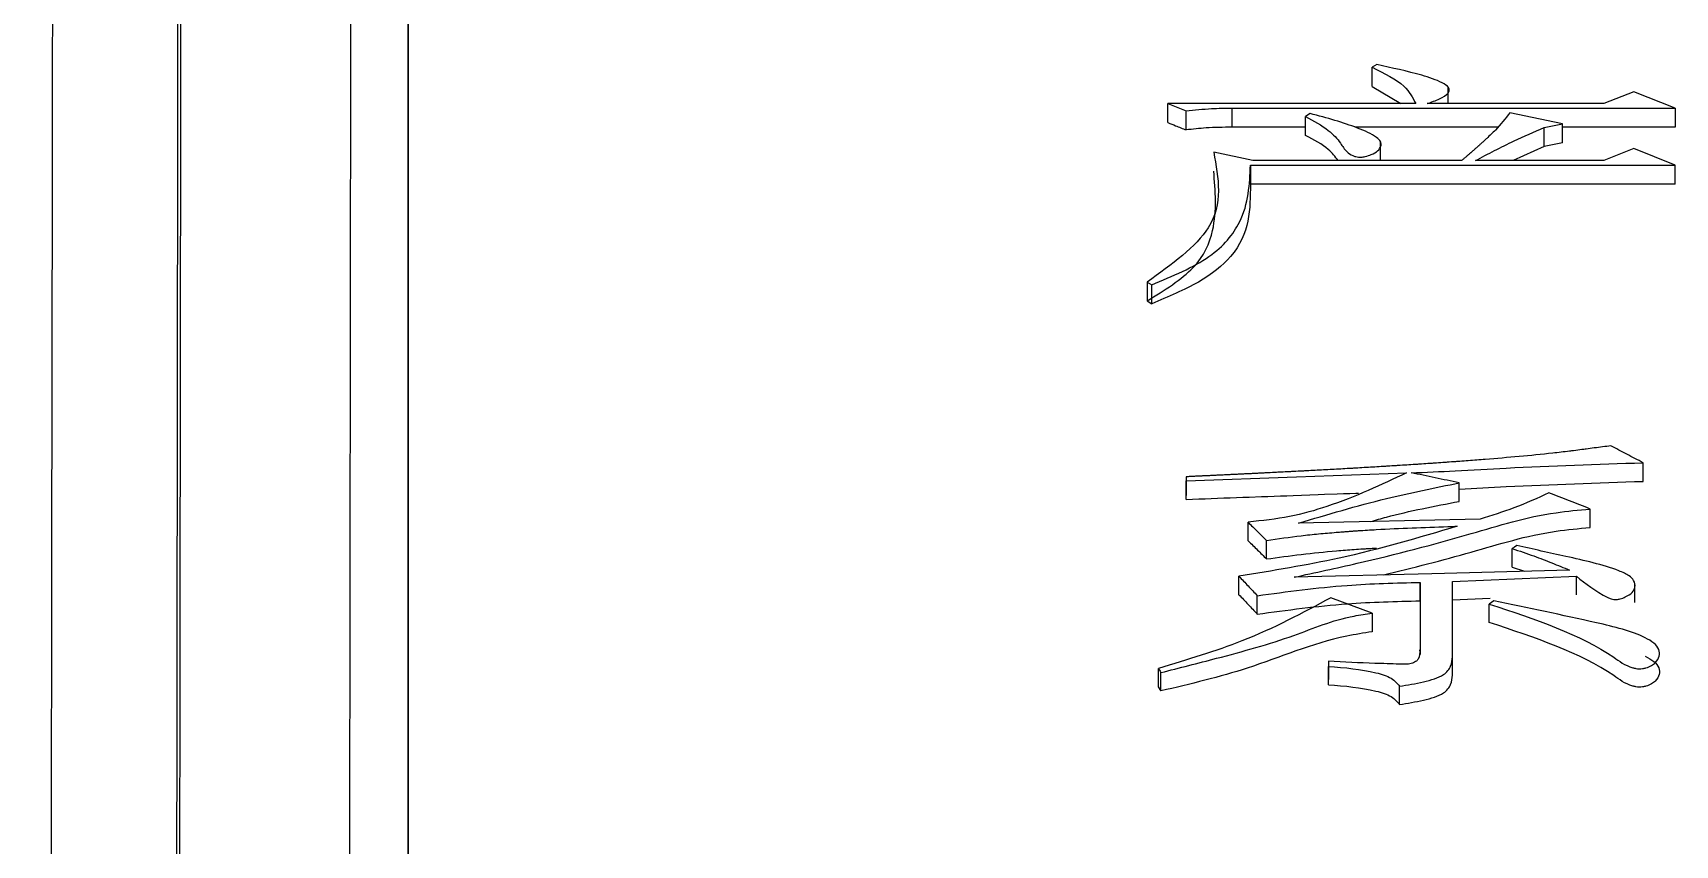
# Model space of a CAD drawing. Header units: millimetres. Extents: x 2003 to 4439, y 563 to 2285.
# Drawn here: x 2502.84 to 2510.58, y 2104.39 to 2108.22 of the extents above; entities that cross this region are included whole.
import ezdxf

# ---------------------------------------------------------------- set-up
doc = ezdxf.new("R2010")
doc.units = ezdxf.units.MM

msp = doc.modelspace()

# ---------------------------------------------------------------- linework, layer by layer
at = {"color": 7, "linetype": 'Continuous', "lineweight": 25}
for p, q in [((2509.1734, 2108.0698), (2509.1517, 2108.057)), ((2509.1517, 2107.9669), (2509.1517, 2108.057)), ((2509.1517, 2107.9669), (2509.2876, 2107.8859)), ((2509.5102, 2107.8859), (2509.5102, 2107.9645)), ((2508.189, 2107.7961), (2508.189, 2107.886)), ((2508.189, 2107.886), (2508.2755, 2107.8515)), ((2509.3572, 2107.8859), (2508.189, 2107.886)), ((2510.2443, 2107.8859), (2509.4114, 2107.8859)), ((2510.3849, 2107.9417), (2510.2443, 2107.8859)), ((2510.5796, 2107.8644), (2510.3849, 2107.9417)), ((2508.2755, 2107.7617), (2508.2755, 2107.8515)), ((2508.4919, 2107.7746), (2508.4919, 2107.8645)), ((2508.4919, 2107.8645), (2510.5796, 2107.8644)), ((2508.8597, 2107.8386), (2508.8381, 2107.8257)), ((2510.0496, 2107.7911), (2509.8008, 2107.8429)), ((2510.5796, 2107.8644), (2510.5796, 2107.7746)), ((2508.8381, 2107.7746), (2508.4919, 2107.7746)), ((2509.7437, 2107.7746), (2509.071, 2107.7746)), ((2509.963, 2107.7738), (2510.0496, 2107.7911)), ((2509.963, 2107.6841), (2509.963, 2107.7738)), ((2510.0496, 2107.7014), (2510.0496, 2107.7911)), ((2510.5796, 2107.7746), (2510.0496, 2107.7746)), ((2508.5892, 2107.6173), (2508.4054, 2107.6565)), ((2509.191, 2107.6172), (2509.191, 2107.7076)), ((2509.963, 2107.6841), (2509.817, 2107.6172)), ((2510.0496, 2107.7014), (2509.963, 2107.6841)), ((2510.3849, 2107.6739), (2510.2443, 2107.6172)), ((2510.5796, 2107.5954), (2510.3849, 2107.6739)), ((2508.5784, 2107.5954), (2508.5784, 2107.5059)), ((2508.5784, 2107.5954), (2510.5796, 2107.5954)), ((2509.5736, 2107.6172), (2508.5892, 2107.6173)), ((2510.2443, 2107.6172), (2509.6385, 2107.6172)), ((2510.5796, 2107.5059), (2510.5796, 2107.5954)), ((2510.5796, 2107.5059), (2508.5784, 2107.5059)), ((2508.0917, 2107.0445), (2508.0917, 2106.9557)), ((2508.0917, 2107.0445), (2508.1133, 2107.0309)), ((2508.1133, 2106.9422), (2508.1133, 2107.0309)), ((2508.0917, 2106.9557), (2508.1133, 2106.9422)), ((2510.4282, 2106.1052), (2510.4282, 2106.1928)), ((2508.2756, 2106.1267), (2508.2756, 2106.0392)), ((2508.2756, 2106.0203), (2508.2756, 2106.1078)), ((2509.5627, 2106.0108), (2509.5627, 2106.0983)), ((2508.2756, 2106.0203), (2508.2756, 2106.0392)), ((2510.1794, 2105.8874), (2510.1794, 2105.9748)), ((2508.5676, 2105.8255), (2508.5676, 2105.9128)), ((2509.6602, 2105.9271), (2508.8057, 2105.908)), ((2508.6542, 2105.7394), (2508.6542, 2105.8266)), ((2509.8116, 2105.701), (2509.8116, 2105.7881)), ((2508.5244, 2105.571), (2508.5244, 2105.6579)), ((2509.3789, 2105.6289), (2509.3789, 2105.3315)), ((2509.5304, 2105.6337), (2510.1145, 2105.6579)), ((2509.5304, 2105.2774), (2509.5304, 2105.6337)), ((2509.8116, 2105.701), (2509.8697, 2105.6814)), ((2508.6109, 2105.479), (2508.6109, 2105.5659)), ((2509.1516, 2105.4832), (2508.9571, 2105.5562)), ((2509.5304, 2105.5468), (2509.7082, 2105.5542)), ((2510.3896, 2105.6079), (2510.3896, 2105.622)), ((2510.3896, 2105.5345), (2510.3896, 2105.6053)), ((2509.1516, 2105.4832), (2509.1516, 2105.3965)), ((2509.3789, 2105.542), (2509.3789, 2105.2885)), ((2509.7251, 2105.5416), (2509.7035, 2105.527)), ((2509.7035, 2105.4402), (2509.7035, 2105.527)), ((2508.9462, 2105.2577), (2508.9462, 2105.1713)), ((2509.5304, 2105.1909), (2509.5304, 2105.2774)), ((2508.1457, 2105.1369), (2508.1457, 2105.2233)), ((2508.9462, 2105.1467), (2508.9462, 2105.2331)), ((2508.9462, 2105.1467), (2508.9462, 2105.1713)), ((2509.2816, 2105.0529), (2509.2816, 2105.1392))]:
    msp.add_line(p, q, dxfattribs=at)
at = {"color": 7, "linetype": 'Continuous', "lineweight": 25, "flags": 128}
for points in [[(2508.8381, 2107.7359), (2508.8381, 2107.7692), (2508.8381, 2107.7974), (2508.8381, 2107.8257)], [(2508.2756, 2106.1078), (2508.7948, 2106.1267), (2509.314, 2106.1456)], [(2508.2756, 2106.0203), (2508.3348, 2106.0224), (2508.3645, 2106.0235), (2508.3941, 2106.0246), (2508.4238, 2106.0257), (2508.4534, 2106.0267), (2508.483, 2106.0278), (2508.5127, 2106.0289), (2508.5423, 2106.03), (2508.5719, 2106.0311), (2508.6312, 2106.0332), (2508.6609, 2106.0343), (2508.6905, 2106.0354), (2508.7201, 2106.0365), (2508.7498, 2106.0375), (2508.7794, 2106.0386), (2508.898, 2106.0429), (2508.9276, 2106.044), (2508.9869, 2106.0462), (2509.0165, 2106.0472), (2509.0462, 2106.0483), (2509.0758, 2106.0494), (2509.0877, 2106.0498)], [(2509.8333, 2105.8025), (2509.8224, 2105.7953), (2509.8116, 2105.7881)], [(2510.0821, 2105.6869), (2509.4332, 2105.67), (2508.7843, 2105.6531)], [(2509.3789, 2105.542), (2509.3789, 2105.5706), (2509.3789, 2105.5998), (2509.3789, 2105.6289)], [(2508.1566, 2105.1171), (2508.1566, 2105.1527), (2508.1566, 2105.1781), (2508.1566, 2105.2035)]]:
    msp.add_lwpolyline(points, dxfattribs=at)
at = {"color": 7, "linetype": 'Continuous', "lineweight": 25}
for points, knots in [([(2504.6101, 2114.6621), (2504.6101, 2114.5581), (2504.6101, 2114.0373), (2504.6102, 2112.6704), (2504.6103, 2110.5105), (2504.6103, 2107.8921), (2504.6104, 2105.4296), (2504.6104, 2101.9217), (2504.6104, 2098.7788), (2504.6105, 2094.4637), (2504.6105, 2089.7766), (2504.6105, 2084.6444), (2504.6106, 2079.2209), (2504.6106, 2074.6622), (2504.6107, 2068.7397), (2504.6108, 2063.8339), (2504.6109, 2057.155), (2504.6109, 2052.8622), (2504.611, 2049.8611)], [0, 0, 0, 0, 0.020124, 0.100733, 0.181328, 0.221587, 0.302184, 0.342442, 0.423039, 0.463298, 0.543894, 0.624491, 0.664749, 0.745346, 0.785604, 0.8662, 0.906458, 1, 1, 1, 1]), ([(2504.6105, 2083.5721), (2504.6105, 2084.7568), (2504.6105, 2087.0103), (2504.6105, 2091.0506), (2504.6104, 2094.7582), (2504.6104, 2098.9928), (2504.6104, 2102.0668), (2504.6103, 2105.479), (2504.6103, 2108.4564), (2504.6102, 2110.7998), (2504.6101, 2112.7403), (2504.6101, 2113.474), (2504.61, 2113.9708)], [0, 0, 0, 0, 0.072858, 0.13859, 0.270184, 0.335916, 0.467513, 0.533245, 0.664841, 0.796434, 0.862166, 1, 1, 1, 1]), ([(2502.9415, 2113.7141), (2502.9416, 2113.7424), (2502.9419, 2113.8308), (2502.9405, 2112.8445), (2502.9376, 2110.8316), (2502.933, 2107.7689), (2502.9278, 2104.3806), (2502.9227, 2101.0433), (2502.918, 2097.9736), (2502.9125, 2094.3302), (2502.9059, 2090.0595), (2502.8987, 2085.4137), (2502.8909, 2080.4669), (2502.8828, 2075.2966), (2502.8737, 2069.6123), (2502.8638, 2063.4152), (2502.8531, 2056.7314), (2502.8456, 2052.0407), (2502.8418, 2049.6466)], [0, 0, 0, 0, 0.039342, 0.122943, 0.206183, 0.289063, 0.371582, 0.416612, 0.465601, 0.518547, 0.575452, 0.636313, 0.690059, 0.746552, 0.805793, 0.867782, 0.932518, 1, 1, 1, 1]), ([(2503.4468, 2049.5111), (2503.4513, 2052.8103), (2503.4604, 2059.4088), (2503.4733, 2068.8389), (2503.4854, 2077.7195), (2503.4964, 2085.8771), (2503.5061, 2093.1777), (2503.5144, 2099.4948), (2503.5211, 2104.7192), (2503.5261, 2108.7673), (2503.529, 2111.1712), (2503.5303, 2112.4847), (2503.5305, 2112.8063), (2503.5306, 2112.967)], [0, 0, 0, 0, 0.0981345, 0.196269, 0.2944034, 0.3925379, 0.4906723, 0.5888066, 0.686941, 0.7850753, 0.8832097, 0.9416048, 1, 1, 1, 1]), ([(2503.4607, 2049.4624), (2503.464, 2051.8481), (2503.4705, 2056.5547), (2503.4798, 2063.3039), (2503.4884, 2069.6465), (2503.4965, 2075.5416), (2503.5038, 2080.9722), (2503.5115, 2086.7052), (2503.5192, 2092.4739), (2503.5264, 2097.9542), (2503.5322, 2102.4213), (2503.5366, 2105.9442), (2503.5399, 2108.6072), (2503.5421, 2110.5065), (2503.5435, 2111.7375), (2503.5439, 2112.2523), (2503.5439, 2112.4022), (2503.544, 2112.4271)], [0, 0, 0, 0, 0.07139, 0.140843, 0.208359, 0.273937, 0.337578, 0.399281, 0.488173, 0.572709, 0.652888, 0.72871, 0.800173, 0.867277, 0.930021, 0.988406, 1, 1, 1, 1]), ([(2504.3421, 2111.644), (2504.342, 2111.5511), (2504.3419, 2111.3812), (2504.3415, 2110.9336), (2504.341, 2110.3931), (2504.3402, 2109.7172), (2504.3393, 2108.9096), (2504.3382, 2107.9696), (2504.3369, 2106.898), (2504.3348, 2105.1885), (2504.3315, 2102.5023), (2504.3263, 2098.3525), (2504.3196, 2093.1362), (2504.3122, 2087.5293), (2504.3046, 2081.8521), (2504.2972, 2076.385), (2504.2889, 2070.3721), (2504.2799, 2063.8245), (2504.2702, 2056.7817), (2504.2633, 2051.8393), (2504.2599, 2049.3253)], [0, 0, 0, 0, 0.037781, 0.069081, 0.100468, 0.131943, 0.163506, 0.195157, 0.226895, 0.258722, 0.330934, 0.408983, 0.49287, 0.582593, 0.645672, 0.711347, 0.779618, 0.850484, 0.923944, 1, 1, 1, 1]), ([(2509.1517, 2108.057), (2509.2088, 2108.0289), (2509.3097, 2107.9791), (2509.3428, 2107.9142), (2509.3572, 2107.8859)], [0, 0, 0, 0, 0.565391, 1, 1, 1, 1]), ([(2509.4114, 2107.8859), (2509.4315, 2107.8929), (2509.4713, 2107.9067), (2509.5081, 2107.929), (2509.5172, 2107.9484), (2509.5124, 2107.9661), (2509.4699, 2107.9927), (2509.3559, 2108.0305), (2509.2459, 2108.0542), (2509.1734, 2108.0698)], [0, 0, 0, 0, 0.120818, 0.238007, 0.284295, 0.33086, 0.424999, 0.620775, 1, 1, 1, 1]), ([(2508.189, 2107.7961), (2508.2014, 2107.7912), (2508.222, 2107.783), (2508.2508, 2107.7716), (2508.2673, 2107.765), (2508.2755, 2107.7617)], [0, 0, 0, 0, 0.42861, 0.714304, 1, 1, 1, 1]), ([(2508.2755, 2107.8515), (2508.3153, 2107.8558), (2508.3864, 2107.8635), (2508.4596, 2107.8642), (2508.4919, 2107.8645)], [0, 0, 0, 0, 0.558835, 1, 1, 1, 1]), ([(2508.8381, 2107.8257), (2508.8766, 2107.8044), (2508.9464, 2107.7661), (2509.0005, 2107.7067), (2509.0237, 2107.6643), (2509.0528, 2107.6433), (2509.0733, 2107.6358), (2509.0871, 2107.6333), (2509.1029, 2107.6334), (2509.1244, 2107.6369), (2509.1526, 2107.6465), (2509.1806, 2107.6628), (2509.1954, 2107.6846), (2509.1947, 2107.707), (2509.1603, 2107.7385), (2509.0847, 2107.7716), (2508.9771, 2107.8079), (2508.8993, 2107.8283), (2508.8597, 2107.8386)], [0, 0, 0, 0, 0.156027, 0.282026, 0.363634, 0.404884, 0.41922, 0.430594, 0.442017, 0.458331, 0.488158, 0.530974, 0.573109, 0.616801, 0.655305, 0.770242, 0.882988, 1, 1, 1, 1]), ([(2509.8008, 2107.8429), (2509.7795, 2107.8155), (2509.7477, 2107.7743), (2509.7041, 2107.7332), (2509.6866, 2107.7168), (2509.6795, 2107.7103), (2509.6724, 2107.7037), (2509.6661, 2107.698), (2509.6616, 2107.6939), (2509.6579, 2107.6907), (2509.6543, 2107.6874), (2509.6506, 2107.6842), (2509.647, 2107.6809), (2509.6424, 2107.6769), (2509.6387, 2107.6736), (2509.635, 2107.6704), (2509.6313, 2107.6671), (2509.6276, 2107.6639), (2509.6229, 2107.6598), (2509.6192, 2107.6566), (2509.6145, 2107.6525), (2509.6108, 2107.6493), (2509.6071, 2107.646), (2509.6033, 2107.6428), (2509.5996, 2107.6396), (2509.5949, 2107.6355), (2509.5911, 2107.6323), (2509.5864, 2107.6282), (2509.5826, 2107.625), (2509.5781, 2107.6211), (2509.5754, 2107.6187), (2509.5736, 2107.6172)], [0, 0, 0, 0, 0.353012, 0.528911, 0.550896, 0.572881, 0.61685, 0.638835, 0.649827, 0.671812, 0.682805, 0.693797, 0.715782, 0.726774, 0.748759, 0.759751, 0.770744, 0.792728, 0.803721, 0.825706, 0.836698, 0.858683, 0.869675, 0.880667, 0.902652, 0.913645, 0.935629, 0.946622, 0.968606, 0.979599, 1, 1, 1, 1]), ([(2508.4919, 2107.7746), (2508.4508, 2107.7741), (2508.3776, 2107.7732), (2508.3067, 2107.7652), (2508.2755, 2107.7617)], [0, 0, 0, 0, 0.5610854, 1, 1, 1, 1]), ([(2508.9916, 2107.6172), (2508.9781, 2107.6353), (2508.9451, 2107.6793), (2508.8778, 2107.7149), (2508.8381, 2107.7359)], [0, 0, 0, 0, 0.408631, 1, 1, 1, 1]), ([(2509.6385, 2107.6172), (2509.6685, 2107.633), (2509.7284, 2107.6644), (2509.8338, 2107.7178), (2509.915, 2107.7529), (2509.963, 2107.7738)], [0, 0, 0, 0, 0.28957, 0.579171, 1, 1, 1, 1]), ([(2508.4054, 2107.6565), (2508.428, 2107.5348), (2508.4686, 2107.3162), (2508.2074, 2107.1279), (2508.0917, 2107.0445)], [0, 0, 0, 0, 0.55707, 1, 1, 1, 1]), ([(2508.0917, 2106.9557), (2508.1734, 2107.0062), (2508.3349, 2107.1059), (2508.4266, 2107.323), (2508.4134, 2107.4744), (2508.4054, 2107.567)], [0, 0, 0, 0, 0.284866, 0.563033, 1, 1, 1, 1]), ([(2508.1133, 2107.0309), (2508.2121, 2107.0727), (2508.4063, 2107.1547), (2508.5687, 2107.3582), (2508.5747, 2107.5056), (2508.5784, 2107.5954)], [0, 0, 0, 0, 0.287817, 0.565935, 1, 1, 1, 1]), ([(2508.5784, 2107.5059), (2508.5777, 2107.3893), (2508.5768, 2107.2258), (2508.3435, 2107.0388), (2508.1907, 2106.9747), (2508.1133, 2106.9422)], [0, 0, 0, 0, 0.551532, 0.772844, 1, 1, 1, 1]), ([(2510.2768, 2106.2728), (2510.2508, 2106.2693), (2510.2118, 2106.2641), (2510.1663, 2106.2581), (2510.1338, 2106.2539), (2510.1077, 2106.2505), (2510.062, 2106.2449), (2509.9244, 2106.2286), (2509.7782, 2106.2159), (2509.645, 2106.2055), (2509.6051, 2106.2024), (2509.5718, 2106.1999), (2509.5384, 2106.1974), (2509.5118, 2106.1955), (2509.4784, 2106.1931), (2509.4517, 2106.1912), (2509.4184, 2106.1889), (2509.3917, 2106.1871), (2509.3583, 2106.1849), (2509.3249, 2106.1827), (2509.2914, 2106.1805), (2509.258, 2106.1784), (2509.2313, 2106.1768), (2509.1978, 2106.1747), (2509.1711, 2106.1731), (2509.1376, 2106.1711), (2509.1041, 2106.1691), (2509.0707, 2106.1672), (2509.0372, 2106.1652), (2509.0104, 2106.1637), (2508.9769, 2106.1619), (2508.9501, 2106.1604), (2508.9166, 2106.1586), (2508.8831, 2106.1568), (2508.8496, 2106.155), (2508.8161, 2106.1532), (2508.7893, 2106.1518), (2508.7557, 2106.1501), (2508.7289, 2106.1488), (2508.6954, 2106.1471), (2508.6686, 2106.1457), (2508.6451, 2106.1446), (2508.6283, 2106.1437), (2508.6115, 2106.1429), (2508.5948, 2106.1421), (2508.578, 2106.1412), (2508.5646, 2106.1406), (2508.5478, 2106.1398), (2508.5344, 2106.1391), (2508.5176, 2106.1383), (2508.5008, 2106.1375), (2508.4841, 2106.1367), (2508.4673, 2106.1359), (2508.4539, 2106.1352), (2508.4371, 2106.1344), (2508.4237, 2106.1338), (2508.4103, 2106.1331), (2508.4002, 2106.1327), (2508.3901, 2106.1322), (2508.3817, 2106.1318), (2508.3734, 2106.1314), (2508.365, 2106.131), (2508.3566, 2106.1306), (2508.3482, 2106.1302), (2508.3415, 2106.1299), (2508.3331, 2106.1295), (2508.3264, 2106.1291), (2508.318, 2106.1288), (2508.3096, 2106.1284), (2508.3012, 2106.128), (2508.293, 2106.1276), (2508.285, 2106.1272), (2508.2787, 2106.1269), (2508.2756, 2106.1267)], [0, 0, 0, 0, 0.039919, 0.059879, 0.069858, 0.089818, 0.099798, 0.139719, 0.299508, 0.319468, 0.339427, 0.359387, 0.369367, 0.389326, 0.399306, 0.419265, 0.429245, 0.449205, 0.459184, 0.479144, 0.499103, 0.509083, 0.529043, 0.539022, 0.558982, 0.568962, 0.588921, 0.608881, 0.61886, 0.63882, 0.648799, 0.668759, 0.678739, 0.698698, 0.718658, 0.728637, 0.748597, 0.758577, 0.778536, 0.788516, 0.808475, 0.818455, 0.823445, 0.833425, 0.843404, 0.848394, 0.858374, 0.863364, 0.873344, 0.878333, 0.888313, 0.898293, 0.903283, 0.913263, 0.918252, 0.928232, 0.933222, 0.938212, 0.943202, 0.948192, 0.950687, 0.955676, 0.960666, 0.963161, 0.968151, 0.970646, 0.975636, 0.978131, 0.983121, 0.988111, 0.990605, 0.995303, 1, 1, 1, 1]), ([(2510.4282, 2106.1928), (2510.403, 2106.2062), (2510.3525, 2106.2329), (2510.302, 2106.2595), (2510.2768, 2106.2728)], [0, 0, 0, 0, 0.5, 1, 1, 1, 1]), ([(2509.3357, 2106.1456), (2509.4049, 2106.1483), (2509.5545, 2106.1541), (2509.9172, 2106.1769), (2510.213, 2106.1861), (2510.4282, 2106.1928)], [0, 0, 0, 0, 0.189811, 0.410522, 1, 1, 1, 1]), ([(2508.2756, 2106.1267), (2508.2756, 2106.1246), (2508.2756, 2106.1211), (2508.2756, 2106.1161), (2508.2756, 2106.112), (2508.2756, 2106.1092), (2508.2756, 2106.1078)], [0, 0, 0, 0, 0.34, 0.56, 0.78, 1, 1, 1, 1]), ([(2509.314, 2106.1456), (2509.1951, 2106.0891), (2509.0283, 2106.0099), (2508.766, 2105.9346), (2508.634, 2105.9201), (2508.5676, 2105.9128)], [0, 0, 0, 0, 0.5523735, 0.7751101, 1, 1, 1, 1]), ([(2508.8057, 2105.908), (2508.9414, 2105.9487), (2509.1841, 2106.0215), (2509.4468, 2106.0748), (2509.5627, 2106.0983)], [0, 0, 0, 0, 0.5589855, 1, 1, 1, 1]), ([(2509.5627, 2106.0983), (2509.5249, 2106.1062), (2509.4492, 2106.122), (2509.3735, 2106.1377), (2509.3357, 2106.1456)], [0, 0, 0, 0, 0.5, 1, 1, 1, 1]), ([(2509.5627, 2106.0679), (2509.6363, 2106.0722), (2509.924, 2106.0888), (2510.2131, 2106.0982), (2510.4282, 2106.1052)], [0, 0, 0, 0, 0.25589, 1, 1, 1, 1]), ([(2509.9847, 2106.0509), (2509.9311, 2106.0263), (2509.8308, 2105.9802), (2509.7144, 2105.944), (2509.6602, 2105.9271)], [0, 0, 0, 0, 0.534115, 1, 1, 1, 1]), ([(2510.1794, 2105.9748), (2510.1469, 2105.9875), (2510.082, 2106.0129), (2510.0171, 2106.0382), (2509.9847, 2106.0509)], [0, 0, 0, 0, 0.5, 1, 1, 1, 1]), ([(2508.7843, 2105.6531), (2508.8839, 2105.6748), (2509.169, 2105.7369), (2509.575, 2105.8414), (2509.9233, 2105.9519), (2510.1251, 2105.9699), (2510.1794, 2105.9748)], [0, 0, 0, 0, 0.210989, 0.603931, 0.893482, 1, 1, 1, 1]), ([(2509.1439, 2105.9155), (2509.1688, 2105.9227), (2509.3018, 2105.9609), (2509.4457, 2105.9884), (2509.5627, 2106.0108)], [0, 0, 0, 0, 0.187191, 1, 1, 1, 1]), ([(2509.552, 2105.8936), (2509.3705, 2105.8395), (2509.0453, 2105.7425), (2508.684, 2105.6839), (2508.5244, 2105.6579)], [0, 0, 0, 0, 0.5582866, 1, 1, 1, 1]), ([(2508.5676, 2105.9128), (2508.575, 2105.9054), (2508.5899, 2105.8906), (2508.6187, 2105.8619), (2508.6402, 2105.8405), (2508.6542, 2105.8266)], [0, 0, 0, 0, 0.257188, 0.514375, 1, 1, 1, 1]), ([(2508.6542, 2105.8266), (2508.7083, 2105.8344), (2508.7894, 2105.8462), (2508.8998, 2105.8579), (2508.9587, 2105.863), (2508.9935, 2105.8659), (2509.0022, 2105.8666), (2509.0109, 2105.8673), (2509.0196, 2105.8679), (2509.03, 2105.8687), (2509.0405, 2105.8695), (2509.051, 2105.8703), (2509.0597, 2105.8709), (2509.0719, 2105.8717), (2509.1086, 2105.8742), (2509.2555, 2105.8831), (2509.4106, 2105.8888), (2509.5376, 2105.8931), (2509.552, 2105.8936)], [0, 0, 0, 0, 0.185843, 0.278745, 0.371654, 0.383266, 0.394877, 0.400683, 0.412294, 0.423905, 0.435517, 0.447128, 0.458739, 0.464545, 0.487768, 0.580663, 0.952366, 1, 1, 1, 1]), ([(2509.2047, 2105.6641), (2509.3438, 2105.6984), (2509.616, 2105.7656), (2509.9234, 2105.8648), (2510.1252, 2105.8826), (2510.1794, 2105.8874)], [0, 0, 0, 0, 0.4335364, 0.8480804, 1, 1, 1, 1]), ([(2508.5676, 2105.8255), (2508.5751, 2105.8181), (2508.5899, 2105.8034), (2508.6188, 2105.7747), (2508.6402, 2105.7533), (2508.6542, 2105.7394)], [0, 0, 0, 0, 0.2574572, 0.5149143, 1, 1, 1, 1]), ([(2508.6542, 2105.7394), (2508.7634, 2105.7539), (2508.8863, 2105.7702), (2509.0396, 2105.7824), (2509.0884, 2105.7858), (2509.1304, 2105.7884), (2509.1514, 2105.7897), (2509.1653, 2105.7905), (2509.1723, 2105.7909)], [0, 0, 0, 0, 0.640516, 0.720423, 0.880251, 0.920204, 0.960157, 1, 1, 1, 1]), ([(2509.8116, 2105.7881), (2509.8463, 2105.7768), (2509.9109, 2105.7558), (2509.9991, 2105.7207), (2510.0544, 2105.6982), (2510.0821, 2105.6869)], [0, 0, 0, 0, 0.367027, 0.683421, 1, 1, 1, 1]), ([(2510.1145, 2105.6579), (2510.1585, 2105.6226), (2510.2061, 2105.5842), (2510.2757, 2105.5517), (2510.2907, 2105.5484), (2510.3056, 2105.5481), (2510.3249, 2105.5518), (2510.3514, 2105.5621), (2510.3796, 2105.5803), (2510.3936, 2105.6079), (2510.388, 2105.6357), (2510.3624, 2105.6635), (2510.2597, 2105.7082), (2510.0735, 2105.749), (2509.9103, 2105.7854), (2509.8333, 2105.8025)], [0, 0, 0, 0, 0.213502, 0.231462, 0.243028, 0.25469, 0.268683, 0.294821, 0.340397, 0.384399, 0.438731, 0.48193, 0.539954, 0.7829, 1, 1, 1, 1]), ([(2508.6109, 2105.5659), (2508.7513, 2105.5851), (2509.003, 2105.6197), (2509.2636, 2105.6261), (2509.3789, 2105.6289)], [0, 0, 0, 0, 0.557505, 1, 1, 1, 1]), ([(2510.1145, 2105.571), (2510.1145, 2105.5782), (2510.1145, 2105.5927), (2510.1145, 2105.6145), (2510.1145, 2105.6362), (2510.1145, 2105.6507), (2510.1145, 2105.6579)], [0, 0, 0, 0, 0.249999, 0.5, 0.75, 1, 1, 1, 1]), ([(2508.957, 2105.5562), (2508.8238, 2105.4845), (2508.5836, 2105.3553), (2508.2807, 2105.264), (2508.1457, 2105.2233)], [0, 0, 0, 0, 0.554583, 1, 1, 1, 1]), ([(2508.5244, 2105.571), (2508.5388, 2105.5557), (2508.5677, 2105.5251), (2508.5965, 2105.4944), (2508.6109, 2105.479)], [0, 0, 0, 0, 0.5, 1, 1, 1, 1]), ([(2508.1566, 2105.2035), (2508.2441, 2105.2258), (2508.4575, 2105.2804), (2508.766, 2105.3643), (2508.9855, 2105.4605), (2509.123, 2105.4793), (2509.1516, 2105.4832)], [0, 0, 0, 0, 0.257127, 0.627551, 0.922763, 1, 1, 1, 1]), ([(2508.6109, 2105.479), (2508.7513, 2105.4983), (2509.003, 2105.5328), (2509.2636, 2105.5392), (2509.3789, 2105.542)], [0, 0, 0, 0, 0.55749, 1, 1, 1, 1]), ([(2509.7035, 2105.527), (2509.9192, 2105.4551), (2510.1719, 2105.3708), (2510.3449, 2105.2357), (2510.3941, 2105.2228), (2510.4103, 2105.2213), (2510.4264, 2105.2225), (2510.447, 2105.2269), (2510.4691, 2105.2359), (2510.4926, 2105.2546), (2510.5067, 2105.2808), (2510.5062, 2105.3131), (2510.4822, 2105.3436), (2510.3953, 2105.395), (2510.1292, 2105.4581), (2509.886, 2105.5083), (2509.7251, 2105.5416)], [0, 0, 0, 0, 0.369973, 0.433396, 0.441379, 0.448953, 0.456564, 0.46449, 0.480827, 0.49655, 0.526966, 0.55702, 0.587567, 0.618801, 0.747888, 1, 1, 1, 1]), ([(2509.1516, 2105.3965), (2509.1115, 2105.3899), (2508.8942, 2105.3544), (2508.6031, 2105.2225), (2508.2956, 2105.1499), (2508.1566, 2105.1171)], [0, 0, 0, 0, 0.1102202, 0.597884, 1, 1, 1, 1]), ([(2510.4387, 2105.2814), (2510.4534, 2105.2733), (2510.4825, 2105.2573), (2510.5061, 2105.2266), (2510.5067, 2105.1944), (2510.4926, 2105.1682), (2510.469, 2105.1495), (2510.447, 2105.1405), (2510.4264, 2105.1361), (2510.4103, 2105.1349), (2510.3941, 2105.1364), (2510.3449, 2105.1493), (2510.1718, 2105.2843), (2509.9191, 2105.3684), (2509.7035, 2105.4402)], [0, 0, 0, 0, 0.050469, 0.09981, 0.148348, 0.197475, 0.222877, 0.249282, 0.262097, 0.274404, 0.286651, 0.299558, 0.402046, 1, 1, 1, 1]), ([(2509.3756, 2105.311), (2509.3766, 2105.2961), (2509.3778, 2105.2766), (2509.3582, 2105.2545), (2509.3365, 2105.2454), (2509.3083, 2105.2419), (2509.2509, 2105.2449), (2509.13, 2105.2474), (2509.0191, 2105.2536), (2508.9462, 2105.2577)], [0, 0, 0, 0, 0.164101, 0.214047, 0.265056, 0.31784, 0.372519, 0.58801, 1, 1, 1, 1]), ([(2508.9462, 2105.2577), (2508.9462, 2105.2549), (2508.9462, 2105.2503), (2508.9462, 2105.2439), (2508.9462, 2105.2385), (2508.9462, 2105.2349), (2508.9462, 2105.2331)], [0, 0, 0, 0, 0.34, 0.56, 0.78, 1, 1, 1, 1]), ([(2509.2816, 2105.1392), (2509.3191, 2105.1454), (2509.3931, 2105.1576), (2509.4909, 2105.1865), (2509.5266, 2105.234), (2509.5291, 2105.263), (2509.5304, 2105.2774)], [0, 0, 0, 0, 0.2925856, 0.5760087, 0.7889893, 1, 1, 1, 1]), ([(2508.1458, 2105.2233), (2508.1467, 2105.2216), (2508.1489, 2105.2175), (2508.1525, 2105.2109), (2508.1552, 2105.206), (2508.1566, 2105.2035)], [0, 0, 0, 0, 0.253292, 0.6266174, 1, 1, 1, 1]), ([(2508.9462, 2105.2331), (2509.0228, 2105.2267), (2509.1286, 2105.2179), (2509.2478, 2105.1801), (2509.2705, 2105.1526), (2509.2816, 2105.1392)], [0, 0, 0, 0, 0.572733, 0.791395, 1, 1, 1, 1]), ([(2509.2816, 2105.0529), (2509.3191, 2105.0591), (2509.3931, 2105.0713), (2509.4909, 2105.1001), (2509.5266, 2105.1476), (2509.5291, 2105.1766), (2509.5304, 2105.1909)], [0, 0, 0, 0, 0.292738, 0.576228, 0.789119, 1, 1, 1, 1]), ([(2508.1566, 2105.1171), (2508.1557, 2105.1188), (2508.1538, 2105.1221), (2508.1502, 2105.1287), (2508.1475, 2105.1336), (2508.1458, 2105.1369)], [0, 0, 0, 0, 0.253656, 0.507254, 1, 1, 1, 1]), ([(2508.9462, 2105.1467), (2509.0228, 2105.1403), (2509.1286, 2105.1315), (2509.2478, 2105.0938), (2509.2705, 2105.0663), (2509.2816, 2105.0529)], [0, 0, 0, 0, 0.5728883, 0.7915302, 1, 1, 1, 1])]:
    msp.add_open_spline(points, degree=3, knots=knots, dxfattribs=at)
msp.add_open_spline([(2508.5244, 2105.6579), (2508.5388, 2105.6426), (2508.5677, 2105.612), (2508.5965, 2105.5812), (2508.6109, 2105.5659)], degree=3, dxfattribs=at)

doc.saveas('drawing.dxf')
